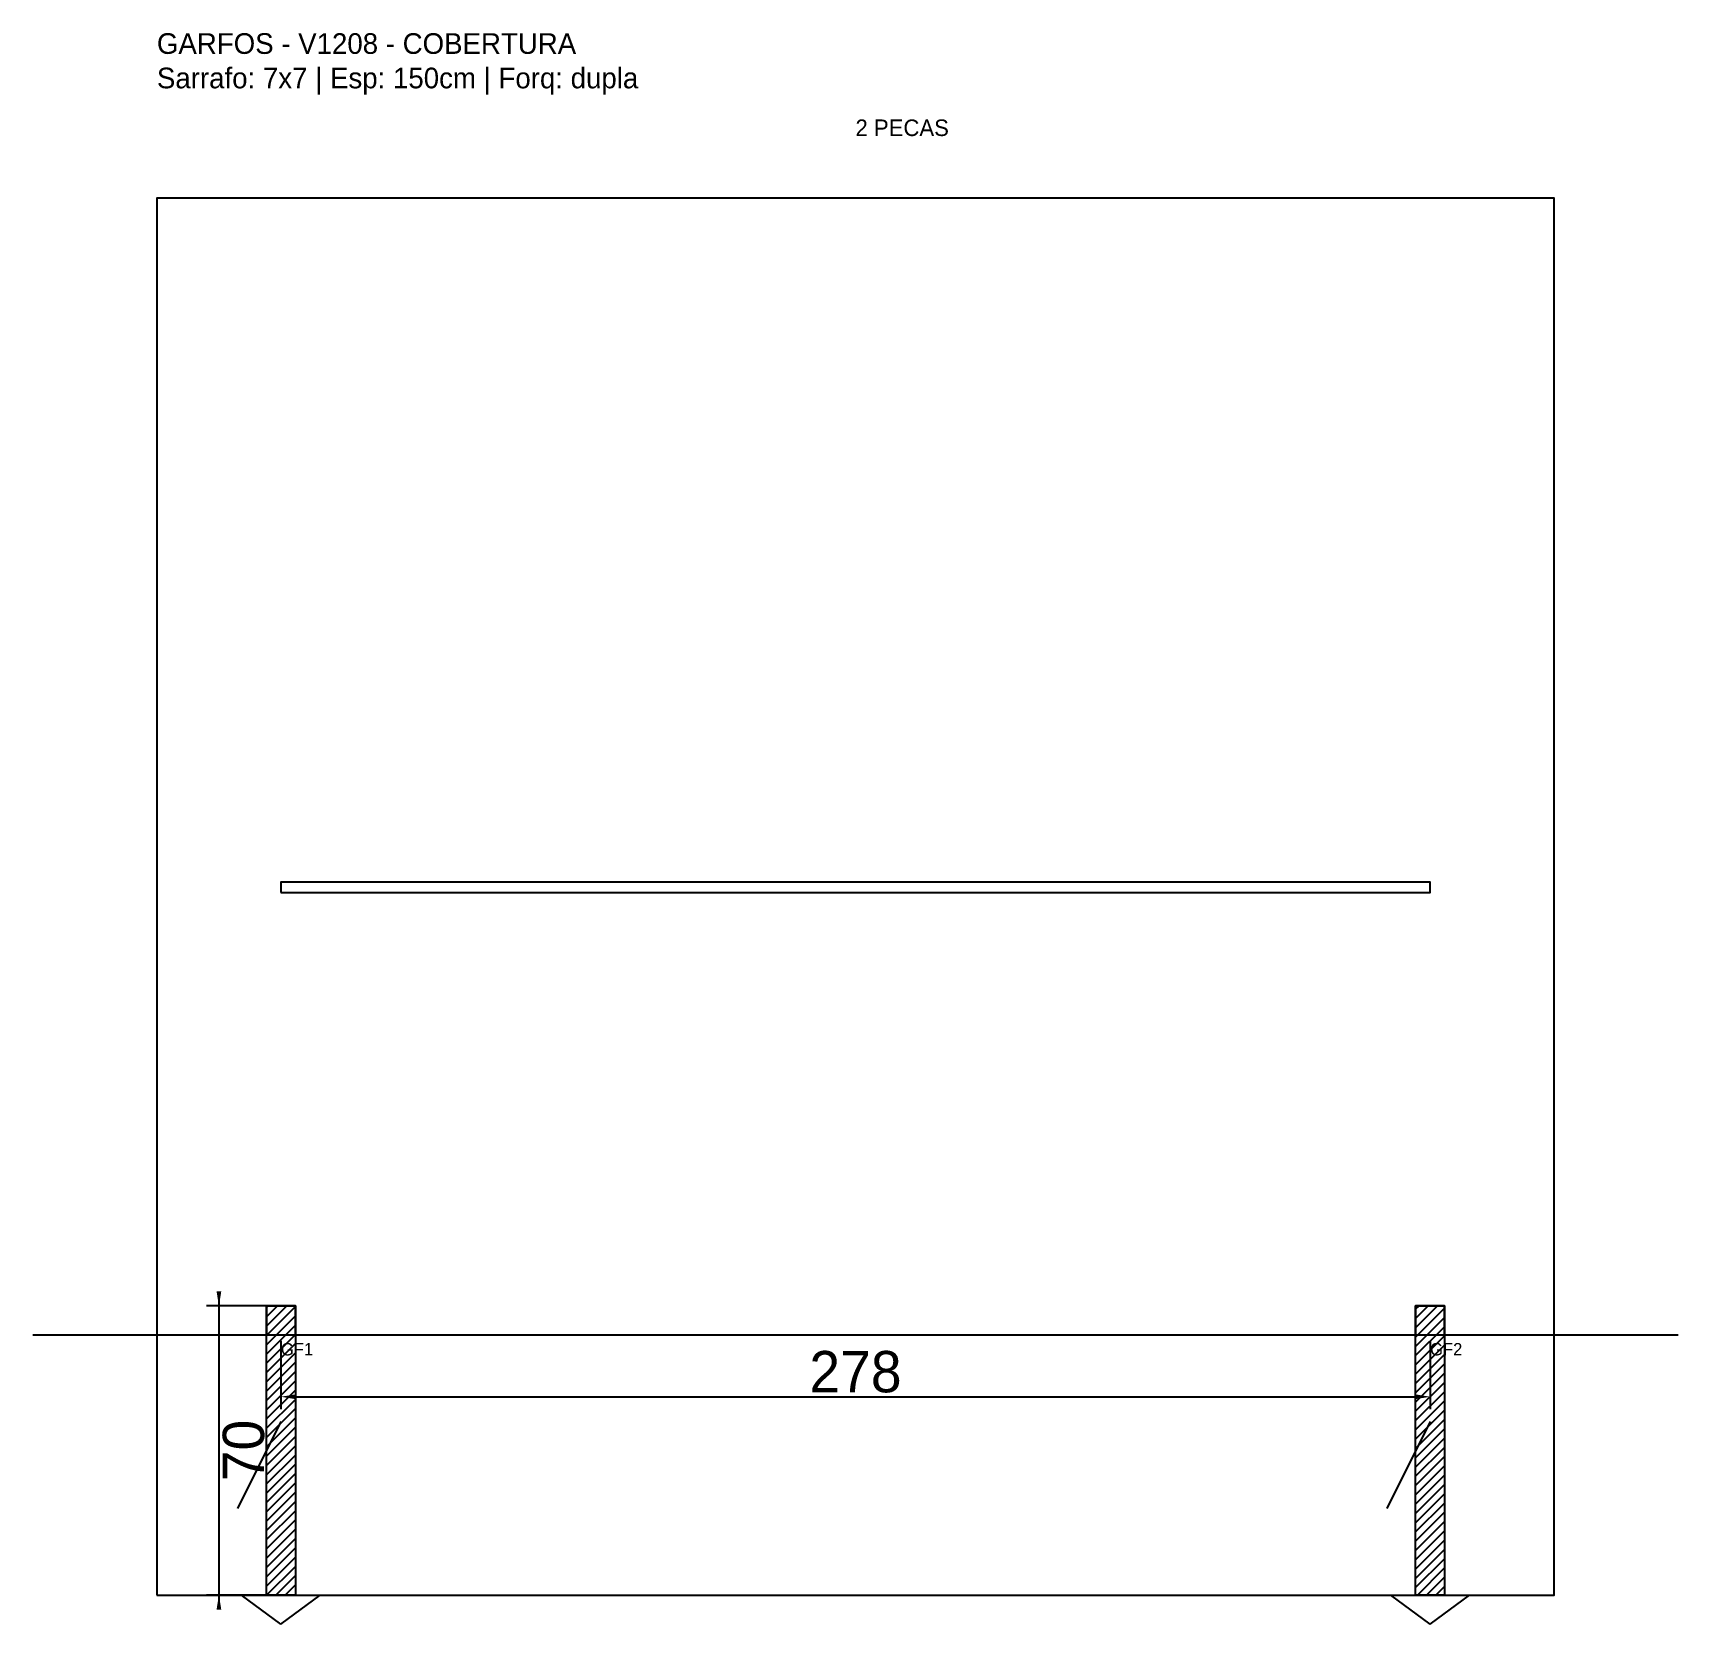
# Model space of a CAD drawing. Header units: metres. Extents: x -30 to 368, y -77 to 308.
import ezdxf

# ---------------------------------------------------------------- set-up
doc = ezdxf.new("R2010")
doc.units = ezdxf.units.M
for name, color, linetype in [('BARRA_ANCORAGEM', 1, 'Continuous'), ('COTA', 241, 'Continuous'), ('GARFOS OK', 3, 'Continuous'), ('NOME DA VIGA', 6, 'Continuous'), ('SARR_7x7', 40, 'Continuous'), ('TIRAS REESCORAMENTO', 252, 'Continuous'), ('VIGAS', 3, 'Continuous')]:
    doc.layers.add(name, color=color, linetype=linetype)
doc.dimstyles.new('EZ DXF', dxfattribs={"dimtxt": 10, "dimasz": 3.5, "dimexe": 3, "dimexo": 1.5, "dimgap": 1, "dimtad": 1, "dimdec": 1, "dimdsep": 46, "dimcen": 2.5, "dimazin": 3, "dimtfac": 1, "dimtmove": 0, "dimatfit": 3})

msp = doc.modelspace()

# ---------------------------------------------------------------- hatches: boundary and pattern name
at = {"layer": 'COTA'}
h = msp.add_hatch(dxfattribs=at)
h.set_pattern_fill('ANSI31', scale=0.5)
h.paths.add_polyline_path([(26.5, 0), (33.5, 0), (33.5, -70), (26.5, -70)])
h = msp.add_hatch(dxfattribs=at)
h.set_pattern_fill('ANSI31', scale=0.5)
h.paths.add_polyline_path([(304.5, 0), (311.5, 0), (311.5, -70), (304.5, -70)])

# ---------------------------------------------------------------- linework, layer by layer
at = {"layer": 'BARRA_ANCORAGEM'}
for p, q in [((30, -28), (19.5, -49)), ((308, -28), (297.5, -49))]:
    msp.add_line(p, q, dxfattribs=at)
at = {"layer": 'GARFOS OK', "linetype": 'CONTINUOUS'}
msp.add_line((-30, -7), (368, -7), dxfattribs=at)
at = {"layer": 'GARFOS OK'}
for p, q in [((30, -77), (20.5, -70)), ((20.5, -70), (39.5, -70)), ((30, -77), (39.5, -70)), ((308, -77), (298.5, -70)), ((298.5, -70), (317.5, -70)), ((308, -77), (317.5, -70))]:
    msp.add_line(p, q, dxfattribs=at)
for points in [[(26.5, 0), (33.5, 0), (33.5, -70), (26.5, -70), (26.5, 0)], [(304.5, 0), (311.5, 0), (311.5, -70), (304.5, -70), (304.5, 0)]]:
    msp.add_lwpolyline(points, dxfattribs=at)
at = {"layer": 'SARR_7x7'}
for points in [[(26.5, -7), (33.5, -7), (33.5, 0), (26.5, 0), (26.5, -7)], [(304.5, -7), (311.5, -7), (311.5, 0), (304.5, 0), (304.5, -7)]]:
    msp.add_lwpolyline(points, dxfattribs=at)
at = {"layer": 'TIRAS REESCORAMENTO'}
msp.add_lwpolyline([(30, 100), (308, 100), (308, 102.5), (30, 102.5), (30, 100)], dxfattribs=at)
at = {"layer": 'VIGAS'}
msp.add_lwpolyline([(0, -70), (338, -70), (338, 268), (0, 268), (0, -70)], dxfattribs=at)

# ---------------------------------------------------------------- texts
at = {"layer": 'NOME DA VIGA'}
for s, height, p in [('2 PECAS', 4, (169, 283)), ('GF1', 3, (30, -12)), ('GF2', 3, (308, -12))]:
    msp.add_text(s, height=height, dxfattribs=at).set_placement(p)
at = {"layer": 'NOME DA VIGA', "insert": (0, 293), "char_height": 5, "attachment_point": 7}
msp.add_mtext('GARFOS - V1208 - COBERTURA\\PSarrafo: 7x7 | Esp: 150cm | Forq: dupla', dxfattribs=at)

# ---------------------------------------------------------------- dimensions: what is measured, and where the dimension line sits
at = {"layer": 'COTA'}
msp.add_linear_dim(base=(15, 0), p1=(30, 0), p2=(30, -70), angle=90, dimstyle='EZ DXF', dxfattribs=at).render()
msp.add_linear_dim(base=(30, -22), p1=(30, -7), p2=(308, -7), dimstyle='EZ DXF', dxfattribs=at).render()

doc.saveas('drawing.dxf')
